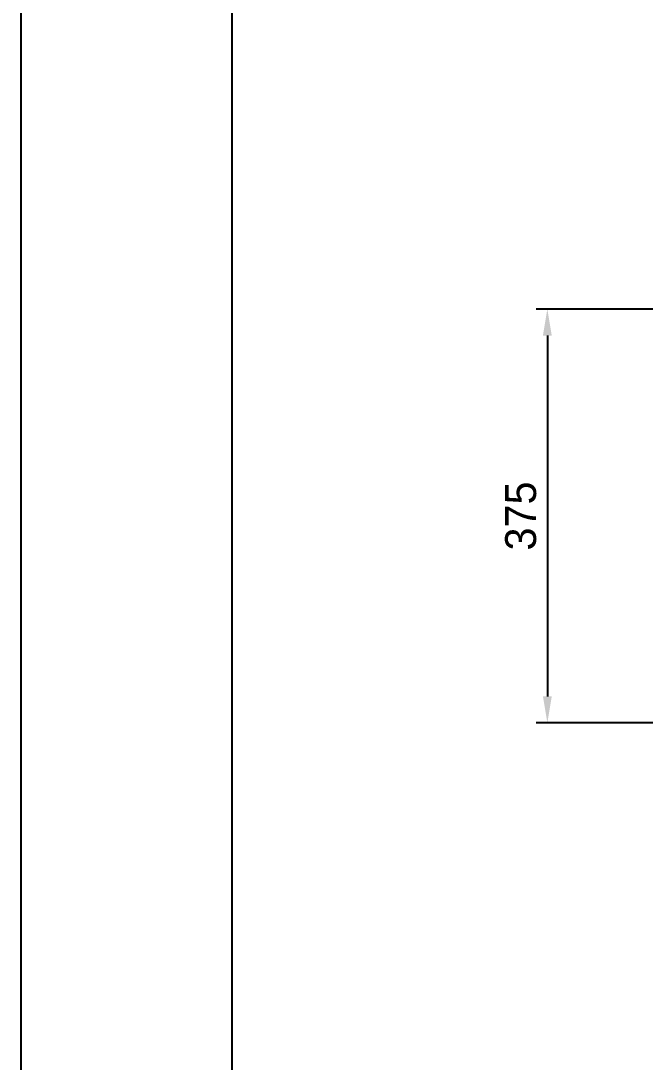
# Model space of a CAD drawing. Header units: millimetres. Extents: x 14229 to 16655, y -272 to 3158.
# Drawn here: x 14229 to 14794, y 696 to 1639 of the extents above; entities that cross this region are included whole.
import ezdxf

# ---------------------------------------------------------------- set-up
doc = ezdxf.new("R2010")
doc.units = ezdxf.units.MM
doc.header["$LTSCALE"] = 0.2
doc.linetypes.add('DASHED', pattern=[0.75, 0.5, -0.25])
doc.layers.add('YA', color=7, linetype='Continuous')
doc.styles.add('h', font='', dxfattribs={"height": 28})
doc.styles.get('h').set_extended_font_data('Haansoft Batang')
doc.dimstyles.new('AM_ISO$0', dxfattribs={"dimtxt": 28, "dimasz": 24, "dimexe": 10, "dimexo": 0, "dimgap": 10, "dimtad": 1, "dimdec": 0, "dimdsep": 46, "dimtxsty": 'h', "dimcen": -5, "dimclrd": 256, "dimclre": 256, "dimclrt": 256, "dimadec": 0, "dimazin": 2, "dimtp": 0.1, "dimtm": 0.1, "dimtfac": 0.71, "dimtdec": 0, "dimtmove": 0, "dimatfit": 3, "dimfxl": 0, "dimlwd": -1, "dimlwe": -1, "dimarcsym": 0})

# ---------------------------------------------------------------- blocks, each defined once
blk = doc.blocks.new('*D26')
at = {"linetype": 'ByBlock'}
for p, q in [((14926.94, 1378.47), (14695.75, 1378.47)), ((14705.75, 1354.47), (14705.75, 1027.74)), ((14926.94, 1003.74), (14695.75, 1003.74))]:
    blk.add_line(p, q, dxfattribs=at)
at = {"linetype": 'DASHED'}
for points in [[(14701.75, 1354.47), (14709.75, 1354.47), (14705.75, 1378.47)], [(14701.75, 1027.74), (14709.75, 1027.74), (14705.75, 1003.74)]]:
    blk.add_solid(points, dxfattribs=at)
at = {"layer": 'Defpoints', "color": 0, "linetype": 'DASHED'}
for p in [(14926.94, 1378.47, 0.01), (14705.75, 1003.74), (14926.94, 1003.74, 0.01)]:
    blk.add_point(p, dxfattribs=at)
at = {"linetype": 'DASHED', "insert": (14681.75, 1191.1), "char_height": 28, "attachment_point": 5, "rotation": 90, "style": 'h'}
blk.add_mtext('375', dxfattribs=at)

msp = doc.modelspace()

# ---------------------------------------------------------------- linework, layer by layer
at = {"layer": 'YA', "color": 7}
msp.add_line((14420.38, -141.62), (14420.38, 1968.19), dxfattribs=at)
at = {"layer": 'YA', "color": 0}
msp.add_lwpolyline([(14229.01, -272.1), (16654.51, -272.1), (16654.51, 3158.25), (14229.01, 3158.25)], close=True, dxfattribs=at)

# ---------------------------------------------------------------- dimensions: what is measured, and where the dimension line sits
at = {"color": 7, "linetype": 'DASHED'}
dim = msp.add_linear_dim(base=(14705.75, 1003.74), p1=(14926.94, 1378.47, 0.01), p2=(14926.94, 1003.74, 0.01), angle=90, dimstyle='AM_ISO$0', dxfattribs=at)
dim.commit()
dim.dimension.update_dxf_attribs({"geometry": '*D26', "text_midpoint": (14681.75, 1191.1)})

doc.saveas('drawing.dxf')
